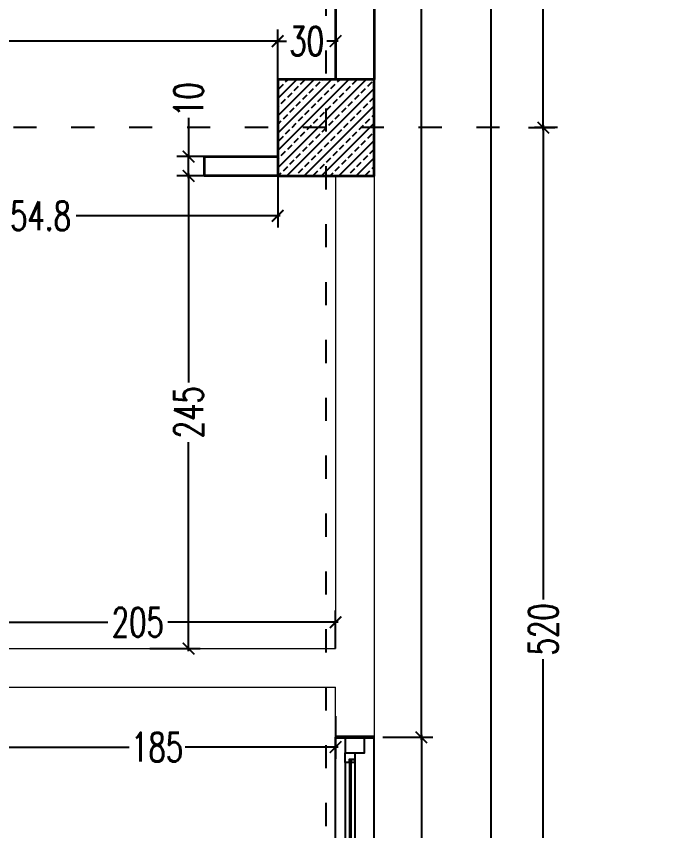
# Model space of a CAD drawing. Header units: centimetres. Extents: x -3207095 to 15275363, y -32656 to 4798027.
# Drawn here: x 693781.5 to 694117.5, y 4438849.4 to 4439271.5 of the extents above; entities that cross this region are included whole.
import ezdxf

# ---------------------------------------------------------------- set-up
doc = ezdxf.new("R2010")
doc.units = ezdxf.units.CM
doc.linetypes.add('ACAD_ISO03W100', pattern=[30, 12, -18])
doc.linetypes.add('DUZ', pattern=[500, 500])
doc.layers.get('0').update_dxf_attribs({"color": 1, "linetype": 'DUZ'})
for name, color, linetype in [('AGAC', 116, 'Continuous'), ('DIM', 1, 'DUZ'), ('KOLTAR_F', 145, 'Continuous'), ('PEN', 161, 'Continuous')]:
    doc.layers.add(name, color=color, linetype=linetype)
for name, color, linetype, lineweight in [('cam', 143, 'Continuous', 20), ('DUV', 220, 'Continuous', 50), ('DUVAR', 7, 'Continuous', 35), ('gor25', 142, 'Continuous', 25), ('iç duvar', 7, 'Continuous', 50), ('KOLON_F', 3, 'Continuous', 35)]:
    doc.layers.add(name, color=color, linetype=linetype, lineweight=lineweight)
doc.styles.add('DIM', font='ROMANSTW.SHX', dxfattribs={"width": 0.7})
doc.dimstyles.new('1_100', dxfattribs={"dimtxt": 15, "dimasz": 6, "dimexe": 6, "dimexo": 0, "dimgap": 2, "dimtad": 0, "dimdec": 1, "dimzin": 11, "dimdsep": 46, "dimtxsty": 'DIM', "dimblk": 'ARCHTICK', "dimcen": 3, "dimdle": 1.25, "dimclrt": 2, "dimadec": 0, "dimazin": 0, "dimtfac": 1.25, "dimtdec": 1, "dimtix": 1, "dimtofl": 0, "dimtmove": 1, "dimatfit": 3, "dimldrblk": 'ARCHTICK', "dimfxl": 20, "dimfxlon": 1, "dimtolj": 1, "dimtzin": 0, "dimarcsym": 0})

# ---------------------------------------------------------------- blocks, each defined once
blk = doc.blocks.new('_ArchTick')
at = {"color": 0, "linetype": 'ByBlock', "const_width": 0.15}
blk.add_lwpolyline([(-0.5, -0.5), (0.5, 0.5)], dxfattribs=at)
blk = doc.blocks.new('*D4856')
at = {"layer": 'Defpoints', "color": 0, "linetype": 'Continuous', "lineweight": 5, "transparency": 16777216}
for p in [(693966.93, 4439758.74), (693991.38, 4439758.74), (693966.93, 4438897.76)]:
    blk.add_point(p, dxfattribs=at)
at = {"layer": 'DIM', "color": 0, "linetype": 'Continuous', "lineweight": -2, "transparency": 16777216}
for p, q in [((693971.38, 4439758.74), (693997.38, 4439758.74)), ((693991.38, 4439759.99), (693991.38, 4439341.5)), ((693991.38, 4438896.51), (693991.38, 4439315)), ((693971.38, 4438897.76), (693997.38, 4438897.76))]:
    blk.add_line(p, q, dxfattribs=at)
at = {"layer": 'DIM', "color": 0, "linetype": 'Continuous', "lineweight": -2, "transparency": 16777216, "xscale": 6, "yscale": 6, "zscale": 6}
for p, rotation in [((693991.38, 4439758.74), 90), ((693991.38, 4438897.76), 270)]:
    blk.add_blockref('_ArchTick', p, dxfattribs=dict(at, rotation=rotation))
at = {"layer": 'DIM', "color": 2, "linetype": 'Continuous', "lineweight": 5, "transparency": 16777216, "insert": (693991.38, 4439328.25), "char_height": 15, "attachment_point": 5, "rotation": 90, "style": 'DIM'}
blk.add_mtext('\\A1;861', dxfattribs=at)
blk = doc.blocks.new('*D4857')
at = {"layer": 'Defpoints', "color": 0, "linetype": 'Continuous', "lineweight": 5, "transparency": 16777216}
for p in [(694046.95, 4439733.74), (694046.95, 4439213.74), (694054.55, 4439213.74)]:
    blk.add_point(p, dxfattribs=at)
at = {"layer": 'DIM', "color": 0, "linetype": 'Continuous', "lineweight": -2, "transparency": 16777216}
for p, q in [((694046.95, 4439733.74), (694060.55, 4439733.74)), ((694054.55, 4439734.99), (694054.55, 4439489.24)), ((694054.55, 4439212.49), (694054.55, 4439458.24)), ((694046.95, 4439213.74), (694060.55, 4439213.74))]:
    blk.add_line(p, q, dxfattribs=at)
at = {"layer": 'DIM', "color": 0, "linetype": 'Continuous', "lineweight": -2, "transparency": 16777216, "xscale": 6, "yscale": 6, "zscale": 6}
for p, rotation in [((694054.55, 4439733.74), 90), ((694054.55, 4439213.74), 270)]:
    blk.add_blockref('_ArchTick', p, dxfattribs=dict(at, rotation=rotation))
at = {"layer": 'DIM', "color": 2, "linetype": 'Continuous', "lineweight": 5, "transparency": 16777216, "insert": (694054.55, 4439473.74), "char_height": 15, "attachment_point": 5, "rotation": 90, "style": 'DIM'}
blk.add_mtext('\\A1;520', dxfattribs=at)
blk = doc.blocks.new('*D4732')
at = {"layer": 'Defpoints', "color": 0, "linetype": 'Continuous', "lineweight": 5, "transparency": 16777216}
for p in [(694046.95, 4439213.74), (694054.55, 4438693.74), (694117.46, 4438693.74)]:
    blk.add_point(p, dxfattribs=at)
at = {"layer": 'DIM', "color": 0, "linetype": 'Continuous', "lineweight": -2, "transparency": 16777216}
for p, q in [((694046.95, 4439213.74), (694060.55, 4439213.74)), ((694054.55, 4439214.99), (694054.55, 4438969.24)), ((694054.55, 4438692.49), (694054.55, 4438938.24)), ((694074.55, 4438693.74), (694048.55, 4438693.74))]:
    blk.add_line(p, q, dxfattribs=at)
at = {"layer": 'DIM', "color": 0, "linetype": 'Continuous', "lineweight": -2, "transparency": 16777216, "xscale": 6, "yscale": 6, "zscale": 6}
for p, rotation in [((694054.55, 4439213.74), 90), ((694054.55, 4438693.74), 270)]:
    blk.add_blockref('_ArchTick', p, dxfattribs=dict(at, rotation=rotation))
at = {"layer": 'DIM', "color": 2, "linetype": 'Continuous', "lineweight": 5, "transparency": 16777216, "insert": (694054.55, 4438953.74), "char_height": 15, "attachment_point": 5, "rotation": 90, "style": 'DIM'}
blk.add_mtext('\\A1;520', dxfattribs=at)
blk = doc.blocks.new('*D4737')
at = {"layer": 'Defpoints', "color": 0, "linetype": 'Continuous', "lineweight": 5, "transparency": 16777216}
for p in [(693997.56, 4439758.74), (694027.41, 4439758.74), (693997.56, 4436818.74)]:
    blk.add_point(p, dxfattribs=at)
at = {"layer": 'DIM', "color": 0, "linetype": 'Continuous', "lineweight": -2, "transparency": 16777216}
for p, q in [((694007.41, 4439758.74), (694033.41, 4439758.74)), ((694027.41, 4439759.99), (694027.41, 4438309.24)), ((694027.41, 4436817.49), (694027.41, 4438268.24)), ((694007.41, 4436818.74), (694033.41, 4436818.74))]:
    blk.add_line(p, q, dxfattribs=at)
at = {"layer": 'DIM', "color": 0, "linetype": 'Continuous', "lineweight": -2, "transparency": 16777216, "xscale": 6, "yscale": 6, "zscale": 6}
for p, rotation in [((694027.41, 4439758.74), 90), ((694027.41, 4436818.74), 270)]:
    blk.add_blockref('_ArchTick', p, dxfattribs=dict(at, rotation=rotation))
at = {"layer": 'DIM', "color": 2, "linetype": 'Continuous', "lineweight": 5, "transparency": 16777216, "insert": (694027.41, 4438288.74), "char_height": 15, "attachment_point": 5, "rotation": 90, "style": 'DIM'}
blk.add_mtext('\\A1;2940', dxfattribs=at)
blk = doc.blocks.new('*D5743')
at = {"layer": 'Defpoints', "color": 0, "linetype": 'Continuous', "lineweight": 5, "transparency": 16777216}
for p in [(693966.93, 4438897.76), (693966.93, 4438718.74), (693991.38, 4438718.74)]:
    blk.add_point(p, dxfattribs=at)
at = {"layer": 'DIM', "color": 0, "linetype": 'Continuous', "lineweight": -2, "transparency": 16777216}
for p, q in [((693971.38, 4438897.76), (693997.38, 4438897.76)), ((693991.38, 4438899.01), (693991.38, 4438822.5)), ((693991.38, 4438717.49), (693991.38, 4438794)), ((693971.38, 4438718.74), (693997.38, 4438718.74))]:
    blk.add_line(p, q, dxfattribs=at)
at = {"layer": 'DIM', "color": 0, "linetype": 'Continuous', "lineweight": -2, "transparency": 16777216, "xscale": 6, "yscale": 6, "zscale": 6}
for p, rotation in [((693991.38, 4438897.76), 90), ((693991.38, 4438718.74), 270)]:
    blk.add_blockref('_ArchTick', p, dxfattribs=dict(at, rotation=rotation))
at = {"layer": 'DIM', "color": 2, "linetype": 'Continuous', "lineweight": 5, "transparency": 16777216, "insert": (693991.38, 4438808.25), "char_height": 15, "attachment_point": 5, "rotation": 90, "style": 'DIM'}
blk.add_mtext('\\A1;179', dxfattribs=at)
blk = doc.blocks.new('*D5846')
at = {"layer": 'Defpoints', "color": 0, "linetype": 'Continuous', "lineweight": 5, "transparency": 16777216}
for p in [(693761.93, 4438908.74), (693946.93, 4438908.74), (693946.93, 4438892.67)]:
    blk.add_point(p, dxfattribs=at)
at = {"layer": 'DIM', "color": 0, "linetype": 'Continuous', "lineweight": -2, "transparency": 16777216}
for p, q in [((693761.93, 4438908.74), (693761.93, 4438886.67)), ((693946.93, 4438908.74), (693946.93, 4438886.67)), ((693760.68, 4438892.67), (693839.93, 4438892.67)), ((693948.18, 4438892.67), (693868.93, 4438892.67))]:
    blk.add_line(p, q, dxfattribs=at)
at = {"layer": 'DIM', "color": 0, "linetype": 'Continuous', "lineweight": -2, "transparency": 16777216, "xscale": 6, "yscale": 6, "zscale": 6, "rotation": 180}
blk.add_blockref('_ArchTick', (693761.93, 4438892.67), dxfattribs=at)
at = {"layer": 'DIM', "color": 0, "linetype": 'Continuous', "lineweight": -2, "transparency": 16777216, "xscale": 6, "yscale": 6, "zscale": 6}
blk.add_blockref('_ArchTick', (693946.93, 4438892.67), dxfattribs=at)
at = {"layer": 'DIM', "color": 2, "linetype": 'Continuous', "lineweight": 5, "transparency": 16777216, "insert": (693854.43, 4438892.67), "char_height": 15, "attachment_point": 5, "style": 'DIM'}
blk.add_mtext('\\A1;185', dxfattribs=at)
blk = doc.blocks.new('*D4702')
at = {"layer": 'Defpoints', "color": 0, "linetype": 'Continuous', "lineweight": 5, "transparency": 16777216}
for p in [(693916.93, 4439258.57), (693226.93, 4439238.74), (693916.93, 4439238.74)]:
    blk.add_point(p, dxfattribs=at)
at = {"layer": 'DIM', "color": 0, "linetype": 'Continuous', "lineweight": -2, "transparency": 16777216}
for p, q in [((693226.93, 4439238.74), (693226.93, 4439264.57)), ((693916.93, 4439238.74), (693916.93, 4439264.57)), ((693225.68, 4439258.57), (693556.43, 4439258.57)), ((693918.18, 4439258.57), (693587.43, 4439258.57))]:
    blk.add_line(p, q, dxfattribs=at)
at = {"layer": 'DIM', "color": 0, "linetype": 'Continuous', "lineweight": -2, "transparency": 16777216, "xscale": 6, "yscale": 6, "zscale": 6, "rotation": 180}
blk.add_blockref('_ArchTick', (693226.93, 4439258.57), dxfattribs=at)
at = {"layer": 'DIM', "color": 0, "linetype": 'Continuous', "lineweight": -2, "transparency": 16777216, "xscale": 6, "yscale": 6, "zscale": 6}
blk.add_blockref('_ArchTick', (693916.93, 4439258.57), dxfattribs=at)
at = {"layer": 'DIM', "color": 2, "linetype": 'Continuous', "lineweight": 5, "transparency": 16777216, "insert": (693571.93, 4439258.57), "char_height": 15, "attachment_point": 5, "style": 'DIM'}
blk.add_mtext('\\A1;690', dxfattribs=at)
blk = doc.blocks.new('*D5733')
at = {"layer": 'Defpoints', "color": 0, "linetype": 'Continuous', "lineweight": 5, "transparency": 16777216}
for p in [(693946.93, 4439258.57), (693916.93, 4439238.74), (693946.93, 4439238.74)]:
    blk.add_point(p, dxfattribs=at)
at = {"layer": 'DIM', "color": 0, "linetype": 'Continuous', "lineweight": -2, "transparency": 16777216}
for p, q in [((693916.93, 4439238.74), (693916.93, 4439264.57)), ((693946.93, 4439238.74), (693946.93, 4439264.57)), ((693915.68, 4439258.57), (693921.43, 4439258.57)), ((693948.18, 4439258.57), (693942.43, 4439258.57))]:
    blk.add_line(p, q, dxfattribs=at)
at = {"layer": 'DIM', "color": 0, "linetype": 'Continuous', "lineweight": -2, "transparency": 16777216, "xscale": 6, "yscale": 6, "zscale": 6, "rotation": 180}
blk.add_blockref('_ArchTick', (693916.93, 4439258.57), dxfattribs=at)
at = {"layer": 'DIM', "color": 0, "linetype": 'Continuous', "lineweight": -2, "transparency": 16777216, "xscale": 6, "yscale": 6, "zscale": 6}
blk.add_blockref('_ArchTick', (693946.93, 4439258.57), dxfattribs=at)
at = {"layer": 'DIM', "color": 2, "linetype": 'Continuous', "lineweight": 5, "transparency": 16777216, "insert": (693931.93, 4439258.57), "char_height": 15, "attachment_point": 5, "style": 'DIM'}
blk.add_mtext('\\A1;30', dxfattribs=at)
blk = doc.blocks.new('*D4716')
at = {"layer": 'Defpoints', "color": 0, "linetype": 'Continuous', "lineweight": 5, "transparency": 16777216}
for p in [(693946.93, 4438957.42), (693741.93, 4438943.74), (693946.93, 4438943.74)]:
    blk.add_point(p, dxfattribs=at)
at = {"layer": 'DIM', "color": 0, "linetype": 'Continuous', "lineweight": -2, "transparency": 16777216}
for p, q in [((693741.93, 4438943.74), (693741.93, 4438963.42)), ((693946.93, 4438943.74), (693946.93, 4438963.42)), ((693740.68, 4438957.42), (693828.93, 4438957.42)), ((693948.18, 4438957.42), (693859.93, 4438957.42))]:
    blk.add_line(p, q, dxfattribs=at)
at = {"layer": 'DIM', "color": 0, "linetype": 'Continuous', "lineweight": -2, "transparency": 16777216, "xscale": 6, "yscale": 6, "zscale": 6, "rotation": 180}
blk.add_blockref('_ArchTick', (693741.93, 4438957.42), dxfattribs=at)
at = {"layer": 'DIM', "color": 0, "linetype": 'Continuous', "lineweight": -2, "transparency": 16777216, "xscale": 6, "yscale": 6, "zscale": 6}
blk.add_blockref('_ArchTick', (693946.93, 4438957.42), dxfattribs=at)
at = {"layer": 'DIM', "color": 2, "linetype": 'Continuous', "lineweight": 5, "transparency": 16777216, "insert": (693844.43, 4438957.42), "char_height": 15, "attachment_point": 5, "style": 'DIM'}
blk.add_mtext('\\A1;205', dxfattribs=at)
blk = doc.blocks.new('*D5734')
at = {"layer": 'Defpoints', "color": 0, "linetype": 'Continuous', "lineweight": 5, "transparency": 16777216}
for p in [(693870.73, 4439188.74), (693878.93, 4439188.74), (693817.88, 4438943.74)]:
    blk.add_point(p, dxfattribs=at)
at = {"layer": 'DIM', "color": 0, "linetype": 'Continuous', "lineweight": -2, "transparency": 16777216}
for p, q in [((693878.93, 4439188.74), (693864.73, 4439188.74)), ((693870.73, 4439189.99), (693870.73, 4439081.74)), ((693870.73, 4438942.49), (693870.73, 4439050.74)), ((693850.73, 4438943.74), (693876.73, 4438943.74))]:
    blk.add_line(p, q, dxfattribs=at)
at = {"layer": 'DIM', "color": 0, "linetype": 'Continuous', "lineweight": -2, "transparency": 16777216, "xscale": 6, "yscale": 6, "zscale": 6}
for p, rotation in [((693870.73, 4439188.74), 90), ((693870.73, 4438943.74), 270)]:
    blk.add_blockref('_ArchTick', p, dxfattribs=dict(at, rotation=rotation))
at = {"layer": 'DIM', "color": 2, "linetype": 'Continuous', "lineweight": 5, "transparency": 16777216, "insert": (693870.73, 4439066.24), "char_height": 15, "attachment_point": 5, "rotation": 90, "style": 'DIM'}
blk.add_mtext('\\A1;245', dxfattribs=at)
blk = doc.blocks.new('*D5735')
at = {"layer": 'Defpoints', "color": 0, "linetype": 'Continuous', "lineweight": 5, "transparency": 16777216}
for p in [(693870.73, 4439198.74), (693878.93, 4439198.74), (693878.93, 4439188.74)]:
    blk.add_point(p, dxfattribs=at)
at = {"layer": 'DIM', "color": 0, "linetype": 'Continuous', "lineweight": -2, "transparency": 16777216}
for p, q in [((693870.73, 4439218.76), (693870.73, 4439198.74)), ((693878.93, 4439198.74), (693864.73, 4439198.74)), ((693870.73, 4439187.49), (693870.73, 4439199.99)), ((693878.93, 4439188.74), (693864.73, 4439188.74))]:
    blk.add_line(p, q, dxfattribs=at)
at = {"layer": 'DIM', "color": 0, "linetype": 'Continuous', "lineweight": -2, "transparency": 16777216, "xscale": 6, "yscale": 6, "zscale": 6}
for p, rotation in [((693870.73, 4439198.74), 90), ((693870.73, 4439188.74), 270)]:
    blk.add_blockref('_ArchTick', p, dxfattribs=dict(at, rotation=rotation))
at = {"layer": 'DIM', "color": 2, "linetype": 'Continuous', "lineweight": 5, "transparency": 16777216, "insert": (693870.73, 4439228.26), "char_height": 15, "attachment_point": 5, "rotation": 90, "style": 'DIM'}
blk.add_mtext('\\A1;10', dxfattribs=at)
blk = doc.blocks.new('*D5951')
at = {"layer": 'Defpoints', "color": 0, "linetype": 'Continuous', "lineweight": 5, "transparency": 16777216}
for p in [(693662.15, 4439225.78), (693916.93, 4439225.78), (693916.93, 4439168.04)]:
    blk.add_point(p, dxfattribs=at)
at = {"layer": 'DIM', "color": 0, "linetype": 'Continuous', "lineweight": -2, "transparency": 16777216}
for p, q in [((693662.15, 4439188.04), (693662.15, 4439162.04)), ((693916.93, 4439188.04), (693916.93, 4439162.04)), ((693660.9, 4439168.04), (693766.54, 4439168.04)), ((693918.18, 4439168.04), (693812.54, 4439168.04))]:
    blk.add_line(p, q, dxfattribs=at)
at = {"layer": 'DIM', "color": 0, "linetype": 'Continuous', "lineweight": -2, "transparency": 16777216, "xscale": 6, "yscale": 6, "zscale": 6, "rotation": 180}
blk.add_blockref('_ArchTick', (693662.15, 4439168.04), dxfattribs=at)
at = {"layer": 'DIM', "color": 0, "linetype": 'Continuous', "lineweight": -2, "transparency": 16777216, "xscale": 6, "yscale": 6, "zscale": 6}
blk.add_blockref('_ArchTick', (693916.93, 4439168.04), dxfattribs=at)
at = {"layer": 'DIM', "color": 2, "linetype": 'Continuous', "lineweight": 5, "transparency": 16777216, "insert": (693789.54, 4439168.04), "char_height": 15, "attachment_point": 5, "style": 'DIM'}
blk.add_mtext('\\A1;254.8', dxfattribs=at)

msp = doc.modelspace()

# ---------------------------------------------------------------- hatches: boundary and pattern name
at = {"layer": 'KOLTAR_F'}
h = msp.add_hatch(dxfattribs=at)
h.set_pattern_fill('ANSI33', color=256, style=0)
h.set_pattern_definition([(45, (29633.453, -65173.7247), (-4.4901280605, 4.4901280605), []), (45, (29637.943, -65173.7247), (-4.4901280605, 4.4901280605), [3.175, -1.5875])])
h.paths.add_polyline_path([(693966.93, 4439238.74), (693916.93, 4439238.74), (693916.93, 4439188.74), (693966.93, 4439188.74)])

# ---------------------------------------------------------------- linework, layer by layer
at = {"color": 232, "linetype": 'ACAD_ISO03W100'}
for p, q in [((693941.93, 4439853.74), (693941.93, 4436723.74)), ((694061.93, 4439213.74), (690121.93, 4439213.74))]:
    msp.add_line(p, q, dxfattribs=at)
at = {"layer": 'AGAC'}
for p, q in [((693946.93, 4438717.76), (693946.93, 4438897.76)), ((693966.93, 4438718.74), (693966.93, 4438897.76))]:
    msp.add_line(p, q, dxfattribs=at)
at = {"layer": 'cam'}
for p, q in [((693953.93, 4438886.26), (693953.93, 4438802.26)), ((693954.43, 4438886.26), (693954.43, 4438802.26)), ((693954.93, 4438886.26), (693954.93, 4438802.26))]:
    msp.add_line(p, q, dxfattribs=at)
at = {"layer": 'DUV'}
msp.add_line((693966.93, 4438897.76), (693946.93, 4438897.76), dxfattribs=at)
msp.add_line((693966.93, 4438897.76), (693946.93, 4438897.76), dxfattribs=at)
msp.add_line((693966.93, 4438897.76), (693946.93, 4438897.76), dxfattribs=at)
at = {"layer": 'DUVAR'}
for p, q in [((693946.93, 4439708.74), (693946.93, 4439238.74)), ((693966.93, 4439708.74), (693966.93, 4439238.74)), ((693966.93, 4438897.76), (693946.93, 4438897.76)), ((693966.93, 4438897.76), (693946.93, 4438897.76)), ((693966.93, 4438897.76), (693946.93, 4438897.76))]:
    msp.add_line(p, q, dxfattribs=at)
msp.add_lwpolyline([(693916.93, 4439188.74), (693878.93, 4439188.74), (693878.93, 4439198.74), (693916.93, 4439198.74)], dxfattribs=at)
at = {"layer": 'gor25'}
for p, q in [((693951.93, 4438884.76), (693951.93, 4438803.76)), ((693956.93, 4438884.76), (693956.93, 4438803.76))]:
    msp.add_line(p, q, dxfattribs=at)
at = {"layer": 'iç duvar', "color": 7, "lineweight": 18}
for p, q in [((693946.93, 4439188.74), (693946.93, 4438943.74)), ((693966.93, 4439188.74), (693966.93, 4438897.76)), ((693773.04, 4438943.74), (693946.93, 4438943.74)), ((693773.04, 4438923.74), (693946.93, 4438923.74)), ((693946.93, 4438897.76), (693946.93, 4438923.74)), ((693946.93, 4438897.76), (693946.93, 4438923.74))]:
    msp.add_line(p, q, dxfattribs=at)
at = {"layer": 'KOLON_F'}
msp.add_lwpolyline([(693966.93, 4439238.74), (693916.93, 4439238.74), (693916.93, 4439188.74), (693966.93, 4439188.74)], close=True, dxfattribs=at)
at = {"layer": 'PEN'}
for points in [[(693951.93, 4438889.76), (693951.93, 4438889.76), (693961.93, 4438889.76), (693961.93, 4438897.76), (693961.93, 4438897.76), (693951.93, 4438897.76), (693951.93, 4438897.76), (693951.93, 4438897.76), (693951.93, 4438889.76)], [(693951.93, 4438889.76), (693951.93, 4438889.76), (693961.93, 4438889.76), (693961.93, 4438897.76), (693961.93, 4438897.76), (693951.93, 4438897.76), (693951.93, 4438897.76), (693951.93, 4438897.76), (693951.93, 4438889.76)], [(693951.93, 4438889.76), (693951.93, 4438889.76), (693961.93, 4438889.76), (693961.93, 4438897.76), (693961.93, 4438897.76), (693951.93, 4438897.76), (693951.93, 4438897.76), (693951.93, 4438897.76), (693951.93, 4438889.76)], [(693951.93, 4438889.76), (693951.93, 4438889.76), (693956.93, 4438889.76), (693956.93, 4438886.26), (693954.93, 4438886.26), (693953.93, 4438886.26), (693953.93, 4438884.76), (693951.93, 4438884.76), (693951.93, 4438889.76)], [(693951.93, 4438889.76), (693951.93, 4438889.76), (693956.93, 4438889.76), (693956.93, 4438886.26), (693954.93, 4438886.26), (693953.93, 4438886.26), (693953.93, 4438884.76), (693951.93, 4438884.76), (693951.93, 4438889.76)], [(693951.93, 4438889.76), (693951.93, 4438889.76), (693956.93, 4438889.76), (693956.93, 4438886.26), (693954.93, 4438886.26), (693953.93, 4438886.26), (693953.93, 4438884.76), (693951.93, 4438884.76), (693951.93, 4438889.76)], [(693956.93, 4438886.26), (693956.93, 4438884.76), (693954.93, 4438884.76), (693954.93, 4438886.26)], [(693956.93, 4438886.26), (693956.93, 4438884.76), (693954.93, 4438884.76), (693954.93, 4438886.26)], [(693956.93, 4438886.26), (693956.93, 4438884.76), (693954.93, 4438884.76), (693954.93, 4438886.26)]]:
    msp.add_lwpolyline(points, close=True, dxfattribs=at)

# ---------------------------------------------------------------- dimensions: what is measured, and where the dimension line sits
at = {"layer": 'DIM', "linetype": 'Continuous', "lineweight": 5}
for base, p1, p2, picture, middle in [((693991.38, 4439758.74), (693966.93, 4438897.76), (693966.93, 4439758.74), '*D4856', (693991.38, 4439328.25)), ((694027.41, 4439758.74), (693997.56, 4436818.74), (693997.56, 4439758.74), '*D4737', (694027.41, 4438288.74)), ((694054.55, 4439213.74), (694046.95, 4439733.74), (694046.95, 4439213.74), '*D4857', (694054.55, 4439473.74)), ((694054.55, 4438693.74), (694046.95, 4439213.74), (694117.46, 4438693.74), '*D4732', (694054.55, 4438953.74)), ((693870.73, 4439188.74), (693817.88, 4438943.74), (693878.93, 4439188.74), '*D5734', (693870.73, 4439066.24)), ((693991.38, 4438718.74), (693966.93, 4438897.76), (693966.93, 4438718.74), '*D5743', (693991.38, 4438808.25))]:
    dim = msp.add_linear_dim(base=base, p1=p1, p2=p2, angle=90, dimstyle='1_100', dxfattribs=at)
    dim.commit()
    dim.dimension.update_dxf_attribs({"geometry": picture, "text_midpoint": middle})
for base, p1, p2, picture, middle in [((693916.93, 4439258.57), (693226.93, 4439238.74), (693916.93, 4439238.74), '*D4702', (693571.93, 4439258.57)), ((693946.93, 4439258.57), (693916.93, 4439238.74), (693946.93, 4439238.74), '*D5733', (693931.93, 4439258.57)), ((693946.93, 4438957.42), (693741.93, 4438943.74), (693946.93, 4438943.74), '*D4716', (693844.43, 4438957.42)), ((693946.93, 4438892.67), (693761.93, 4438908.74), (693946.93, 4438908.74), '*D5846', (693854.43, 4438892.67))]:
    dim = msp.add_linear_dim(base=base, p1=p1, p2=p2, dimstyle='1_100', dxfattribs=at)
    dim.commit()
    dim.dimension.update_dxf_attribs({"geometry": picture, "text_midpoint": middle})
dim = msp.add_linear_dim(base=(693870.73, 4439198.74), p1=(693878.93, 4439188.74), p2=(693878.93, 4439198.74), angle=90, dimstyle='1_100', dxfattribs=at)
dim.commit()
dim.dimension.update_dxf_attribs({"geometry": '*D5735', "text_midpoint": (693870.73, 4439228.26), "dimtype": 160})
dim = msp.add_aligned_dim(p1=(693662.15, 4439225.78), p2=(693916.93, 4439225.78), distance=-57.74, dimstyle='1_100', dxfattribs=at)
dim.commit()
dim.dimension.update_dxf_attribs({"geometry": '*D5951', "text_midpoint": (693789.54, 4439168.04)})

doc.saveas('drawing.dxf')
